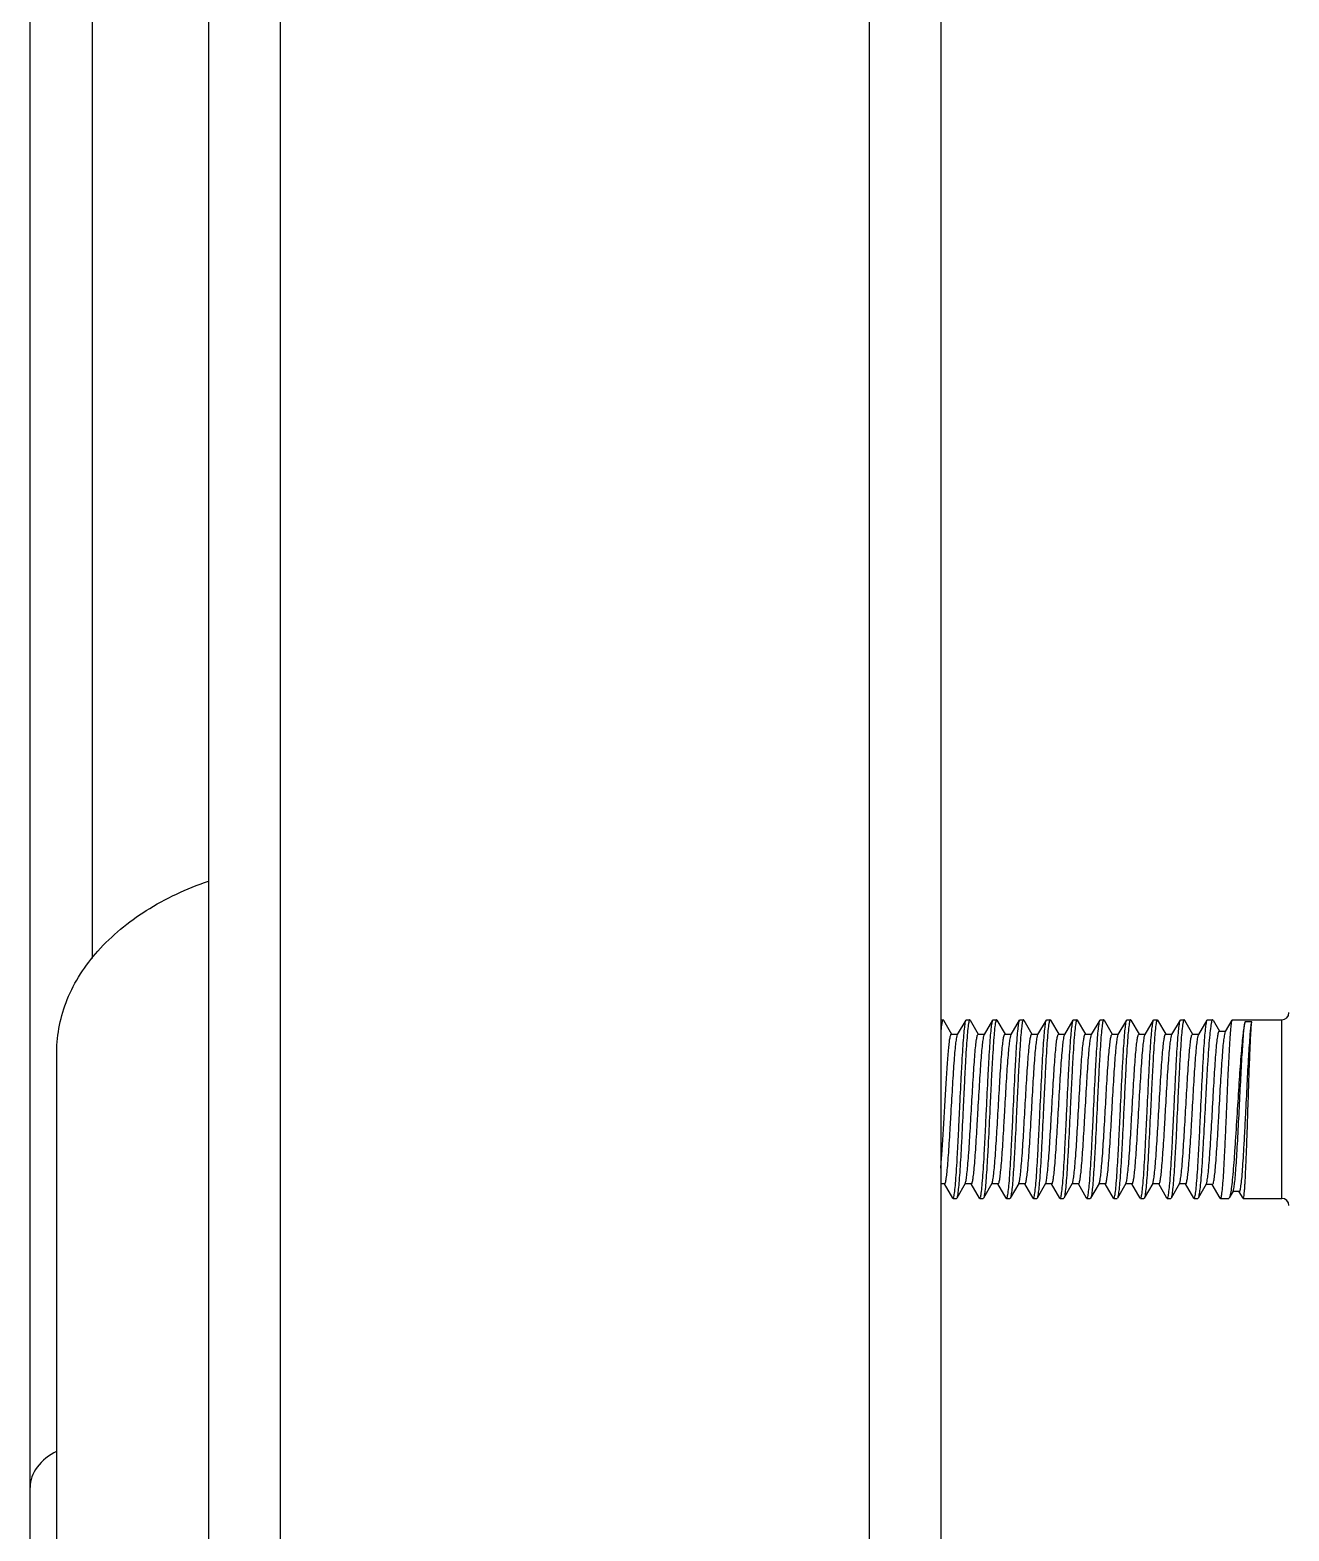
# Model space of a CAD drawing. Extents: x -409572 to -157272, y 600795 to 878326.
# Drawn here: x -400089.6 to -399729.3, y 805565 to 805994.5 of the extents above; entities that cross this region are included whole.
import ezdxf

# ---------------------------------------------------------------- set-up
doc = ezdxf.new("R2010")
doc.units = 0
doc.header["$LTSCALE"] = 1000
doc.header["$MEASUREMENT"] = 0
doc.layers.get('0').update_dxf_attribs({"linetype": 'CONTINUOUS'})

msp = doc.modelspace()

# ---------------------------------------------------------------- linework, layer by layer
for p, q in [((-400089.62, 805505.05), (-400089.62, 807218.85)), ((-400071.73, 805728.83), (-400071.73, 807143.29)), ((-400038.51, 807047.76), (-400038.51, 805350.94)), ((-400018.07, 807047.76), (-400018.07, 805350.94)), ((-399849.41, 807047.76), (-399849.41, 805350.94)), ((-399828.96, 807047.76), (-399828.96, 805350.94)), ((-399828.96, 805711.25), (-399828.32, 805711.25)), ((-399828.22, 805711.17), (-399828.32, 805711.25)), ((-399828.22, 805711.17), (-399825.87, 805707.11)), ((-399824.14, 805707.01), (-399821.72, 805711.17)), ((-399821.72, 805711.17), (-399821.62, 805711.25)), ((-399821.62, 805711.25), (-399820.66, 805711.25)), ((-399820.56, 805711.17), (-399820.66, 805711.25)), ((-399820.56, 805711.17), (-399818.21, 805707.11)), ((-399816.47, 805707.01), (-399814.05, 805711.17)), ((-399814.05, 805711.17), (-399813.95, 805711.25)), ((-399813.95, 805711.25), (-399812.99, 805711.25)), ((-399812.89, 805711.17), (-399812.99, 805711.25)), ((-399812.89, 805711.17), (-399810.54, 805707.11)), ((-399808.8, 805707.01), (-399806.38, 805711.17)), ((-399806.38, 805711.17), (-399806.28, 805711.25)), ((-399806.28, 805711.25), (-399805.32, 805711.25)), ((-399805.22, 805711.17), (-399805.32, 805711.25)), ((-399805.22, 805711.17), (-399802.87, 805707.11)), ((-399801.14, 805707.01), (-399798.72, 805711.17)), ((-399798.72, 805711.17), (-399798.62, 805711.25)), ((-399798.62, 805711.25), (-399797.66, 805711.25)), ((-399797.56, 805711.17), (-399797.66, 805711.25)), ((-399797.56, 805711.17), (-399795.21, 805707.11)), ((-399793.47, 805707.01), (-399791.05, 805711.17)), ((-399791.05, 805711.17), (-399790.95, 805711.25)), ((-399790.95, 805711.25), (-399789.99, 805711.25)), ((-399789.89, 805711.17), (-399787.54, 805707.11)), ((-399785.8, 805707.01), (-399783.38, 805711.17)), ((-399783.38, 805711.17), (-399783.28, 805711.25)), ((-399783.28, 805711.25), (-399782.32, 805711.25)), ((-399782.22, 805711.17), (-399782.32, 805711.25)), ((-399782.22, 805711.17), (-399779.87, 805707.11)), ((-399778.14, 805707.01), (-399775.72, 805711.17)), ((-399775.72, 805711.17), (-399775.62, 805711.25)), ((-399775.62, 805711.25), (-399774.66, 805711.25)), ((-399774.56, 805711.17), (-399774.66, 805711.25)), ((-399774.56, 805711.17), (-399772.21, 805707.11)), ((-399770.47, 805707.01), (-399768.05, 805711.17)), ((-399768.05, 805711.17), (-399767.95, 805711.25)), ((-399767.95, 805711.25), (-399766.99, 805711.25)), ((-399766.89, 805711.17), (-399766.99, 805711.25)), ((-399766.89, 805711.17), (-399764.54, 805707.11)), ((-399762.8, 805707.01), (-399760.39, 805711.17)), ((-399760.39, 805711.17), (-399760.28, 805711.25)), ((-399760.28, 805711.25), (-399759.32, 805711.25)), ((-399759.22, 805711.17), (-399756.87, 805707.11)), ((-399755.14, 805707.01), (-399752.72, 805711.17)), ((-399752.72, 805711.17), (-399752.62, 805711.25)), ((-399752.62, 805711.25), (-399751.17, 805711.25)), ((-399751.03, 805711.14), (-399751.17, 805711.25)), ((-399751.03, 805711.14), (-399749.19, 805707.97)), ((-399747.45, 805707.87), (-399745.52, 805711.19)), ((-399745.52, 805711.19), (-399745.45, 805711.25)), ((-399745.45, 805711.25), (-399731.34, 805711.25)), ((-399739.95, 805710.67), (-399741.86, 805710.67)), ((-399731.34, 805660.14), (-399731.34, 805711.25)), ((-399825.93, 805707.11), (-399824.08, 805707.11)), ((-399818.27, 805707.11), (-399816.41, 805707.11)), ((-399810.6, 805707.11), (-399808.74, 805707.11)), ((-399802.93, 805707.11), (-399801.08, 805707.11)), ((-399795.27, 805707.11), (-399793.41, 805707.11)), ((-399787.6, 805707.11), (-399785.74, 805707.11)), ((-399779.93, 805707.11), (-399778.08, 805707.11)), ((-399772.27, 805707.11), (-399770.41, 805707.11)), ((-399764.6, 805707.11), (-399762.74, 805707.11)), ((-399756.93, 805707.11), (-399755.08, 805707.11)), ((-399749.25, 805707.97), (-399747.39, 805707.97)), ((-400081.95, 805146.5), (-400081.95, 805702.07)), ((-399827.85, 805664.28), (-399828.96, 805664.28)), ((-399825.55, 805660.23), (-399827.91, 805664.28)), ((-399821.98, 805664.39), (-399824.39, 805660.23)), ((-399820.18, 805664.28), (-399822.04, 805664.28)), ((-399821.98, 805664.39), (-399821.92, 805664.52)), ((-399817.88, 805660.23), (-399820.24, 805664.28)), ((-399814.31, 805664.39), (-399816.72, 805660.23)), ((-399812.52, 805664.28), (-399814.37, 805664.28)), ((-399814.31, 805664.39), (-399814.25, 805664.52)), ((-399810.22, 805660.23), (-399812.58, 805664.28)), ((-399806.65, 805664.39), (-399809.06, 805660.23)), ((-399804.85, 805664.28), (-399806.71, 805664.28)), ((-399806.65, 805664.39), (-399806.59, 805664.51)), ((-399802.55, 805660.23), (-399804.91, 805664.28)), ((-399798.98, 805664.39), (-399801.39, 805660.23)), ((-399797.18, 805664.28), (-399799.04, 805664.28)), ((-399798.98, 805664.39), (-399798.92, 805664.51)), ((-399794.88, 805660.23), (-399797.24, 805664.28)), ((-399791.31, 805664.39), (-399793.72, 805660.23)), ((-399789.52, 805664.28), (-399791.37, 805664.28)), ((-399791.31, 805664.39), (-399791.26, 805664.5)), ((-399787.22, 805660.23), (-399789.58, 805664.28)), ((-399783.65, 805664.39), (-399786.06, 805660.23)), ((-399781.85, 805664.28), (-399783.71, 805664.28)), ((-399779.55, 805660.23), (-399781.91, 805664.28)), ((-399775.98, 805664.39), (-399778.39, 805660.23)), ((-399774.18, 805664.28), (-399776.04, 805664.28)), ((-399775.98, 805664.39), (-399775.93, 805664.49)), ((-399771.88, 805660.23), (-399774.24, 805664.28)), ((-399768.31, 805664.39), (-399770.72, 805660.23)), ((-399766.52, 805664.28), (-399768.37, 805664.28)), ((-399768.31, 805664.39), (-399768.27, 805664.49)), ((-399764.22, 805660.23), (-399766.58, 805664.28)), ((-399760.65, 805664.39), (-399763.06, 805660.23)), ((-399758.85, 805664.28), (-399760.71, 805664.28)), ((-399760.65, 805664.39), (-399760.6, 805664.48)), ((-399756.55, 805660.23), (-399758.91, 805664.28)), ((-399752.97, 805664.24), (-399755.29, 805660.24)), ((-399751.18, 805664.14), (-399753.03, 805664.14)), ((-399748.96, 805660.22), (-399751.24, 805664.14)), ((-399745.3, 805662.17), (-399746.39, 805660.28)), ((-399743.49, 805662.08), (-399745.35, 805662.08)), ((-399742.45, 805660.19), (-399743.53, 805662.05)), ((-399825.55, 805660.23), (-399825.45, 805660.14)), ((-399825.45, 805660.14), (-399824.49, 805660.14)), ((-399824.39, 805660.23), (-399824.49, 805660.14)), ((-399817.88, 805660.23), (-399817.78, 805660.14)), ((-399817.78, 805660.14), (-399816.82, 805660.14)), ((-399816.72, 805660.23), (-399816.82, 805660.14)), ((-399810.22, 805660.23), (-399810.12, 805660.14)), ((-399810.12, 805660.14), (-399809.16, 805660.14)), ((-399809.06, 805660.23), (-399809.16, 805660.14)), ((-399802.55, 805660.23), (-399802.45, 805660.14)), ((-399802.45, 805660.14), (-399801.49, 805660.14)), ((-399801.39, 805660.23), (-399801.49, 805660.14)), ((-399794.88, 805660.23), (-399794.78, 805660.14)), ((-399794.78, 805660.14), (-399793.82, 805660.14)), ((-399793.72, 805660.23), (-399793.82, 805660.14)), ((-399787.22, 805660.23), (-399787.12, 805660.14)), ((-399787.12, 805660.14), (-399786.16, 805660.14)), ((-399786.06, 805660.23), (-399786.16, 805660.14)), ((-399779.55, 805660.23), (-399779.45, 805660.14)), ((-399779.45, 805660.14), (-399778.49, 805660.14)), ((-399771.78, 805660.14), (-399770.82, 805660.14)), ((-399770.72, 805660.23), (-399770.82, 805660.14)), ((-399764.22, 805660.23), (-399764.12, 805660.14)), ((-399764.12, 805660.14), (-399763.16, 805660.14)), ((-399763.06, 805660.23), (-399763.16, 805660.14)), ((-399756.55, 805660.23), (-399756.45, 805660.14)), ((-399756.45, 805660.14), (-399755.41, 805660.14)), ((-399755.29, 805660.24), (-399755.41, 805660.14)), ((-399748.96, 805660.22), (-399748.87, 805660.14)), ((-399748.87, 805660.14), (-399746.55, 805660.14)), ((-399746.39, 805660.28), (-399746.55, 805660.14)), ((-399742.45, 805660.19), (-399742.39, 805660.14)), ((-399742.39, 805660.14), (-399731.34, 805660.14))]:
    msp.add_line(p, q)
for centre, start, end in [((-399731.34, 805713.3), 270, 0), ((-399731.34, 805658.1), 0, 90)]:
    msp.add_arc(centre, 2.04, start, end)
for points, knots in [([(-400081.95, 805702.07), (-400081.95, 805707.17), (-400079.75, 805717.82), (-400070.48, 805731.93), (-400056.32, 805743.47), (-400044.78, 805748.79), (-400038.56, 805750.91)], [0, 0, 0, 0, 0.220446, 0.45627, 0.716078, 1, 1, 1, 1]), ([(-399828.32, 805711.25), (-399828.41, 805711.25), (-399828.54, 805710.85), (-399828.67, 805710.28), (-399828.83, 805709.16), (-399828.91, 805708.32), (-399828.96, 805707.83)], [0, 0, 0, 0, 0.077049, 0.268055, 0.577055, 1, 1, 1, 1]), ([(-399823.53, 805685.7), (-399823.39, 805688.8), (-399823.17, 805693.31), (-399822.86, 805699.08), (-399822.65, 805702.81), (-399822.42, 805705.95), (-399822.22, 805708.41), (-399821.98, 805710.05), (-399821.86, 805710.92), (-399821.72, 805711.17)], [0, 0, 0, 0, 0.364023, 0.530311, 0.678342, 0.803036, 0.90014, 0.966414, 1, 1, 1, 1]), ([(-399820.66, 805711.25), (-399820.71, 805711.25), (-399820.83, 805711.05), (-399820.91, 805710.7), (-399821.04, 805710.07), (-399821.2, 805708.81), (-399821.41, 805706.67), (-399821.64, 805703.54), (-399821.87, 805699.72), (-399822.1, 805695.35), (-399822.34, 805690.62), (-399822.49, 805687.36), (-399822.57, 805685.7)], [0, 0, 0, 0, 0.006679, 0.021742, 0.04591, 0.079126, 0.171519, 0.295578, 0.446611, 0.618856, 0.8057, 1, 1, 1, 1]), ([(-399815.87, 805685.7), (-399815.72, 805688.8), (-399815.5, 805693.31), (-399815.2, 805699.08), (-399814.98, 805702.81), (-399814.75, 805705.95), (-399814.56, 805708.41), (-399814.32, 805710.05), (-399814.19, 805710.92), (-399814.05, 805711.17)], [0, 0, 0, 0, 0.364021, 0.530313, 0.678345, 0.803036, 0.900138, 0.966413, 1, 1, 1, 1]), ([(-399812.99, 805711.25), (-399813.05, 805711.25), (-399813.16, 805711.05), (-399813.25, 805710.7), (-399813.37, 805710.07), (-399813.54, 805708.81), (-399813.74, 805706.68), (-399813.97, 805703.54), (-399814.2, 805699.72), (-399814.44, 805695.35), (-399814.67, 805690.62), (-399814.83, 805687.36), (-399814.91, 805685.7)], [0, 0, 0, 0, 0.006669, 0.021718, 0.045876, 0.079084, 0.171468, 0.295521, 0.446556, 0.618814, 0.805682, 1, 1, 1, 1]), ([(-399808.2, 805685.7), (-399808.05, 805688.8), (-399807.84, 805693.31), (-399807.53, 805699.08), (-399807.31, 805702.81), (-399807.09, 805705.95), (-399806.89, 805708.41), (-399806.65, 805710.05), (-399806.53, 805710.92), (-399806.38, 805711.17)], [0, 0, 0, 0, 0.364026, 0.530319, 0.678348, 0.803035, 0.900137, 0.966414, 1, 1, 1, 1]), ([(-399805.32, 805711.25), (-399805.38, 805711.25), (-399805.49, 805711.05), (-399805.58, 805710.7), (-399805.7, 805710.07), (-399805.87, 805708.81), (-399806.08, 805706.67), (-399806.3, 805703.54), (-399806.54, 805699.71), (-399806.77, 805695.35), (-399807.01, 805690.62), (-399807.16, 805687.36), (-399807.24, 805685.7)], [0, 0, 0, 0, 0.00669, 0.021765, 0.045943, 0.079167, 0.171572, 0.295635, 0.446661, 0.618889, 0.805716, 1, 1, 1, 1]), ([(-399800.53, 805685.7), (-399800.39, 805688.8), (-399800.17, 805693.31), (-399799.86, 805699.08), (-399799.65, 805702.81), (-399799.42, 805705.95), (-399799.22, 805708.41), (-399798.99, 805710.05), (-399798.86, 805710.92), (-399798.72, 805711.17)], [0, 0, 0, 0, 0.364024, 0.530311, 0.678342, 0.803035, 0.900139, 0.966414, 1, 1, 1, 1]), ([(-399797.66, 805711.25), (-399797.71, 805711.25), (-399797.83, 805711.05), (-399797.92, 805710.7), (-399798.04, 805710.07), (-399798.21, 805708.81), (-399798.41, 805706.68), (-399798.64, 805703.54), (-399798.87, 805699.72), (-399799.1, 805695.35), (-399799.34, 805690.62), (-399799.49, 805687.36), (-399799.57, 805685.7)], [0, 0, 0, 0, 0.006677, 0.021735, 0.045901, 0.079116, 0.171512, 0.295573, 0.4466, 0.618843, 0.805694, 1, 1, 1, 1]), ([(-399792.87, 805685.7), (-399792.72, 805688.8), (-399792.51, 805693.31), (-399792.2, 805699.08), (-399791.98, 805702.81), (-399791.75, 805705.95), (-399791.56, 805708.41), (-399791.32, 805710.05), (-399791.19, 805710.92), (-399791.05, 805711.17)], [0, 0, 0, 0, 0.364026, 0.530313, 0.678337, 0.803029, 0.900137, 0.966414, 1, 1, 1, 1]), ([(-399789.99, 805711.25), (-399790.05, 805711.25), (-399790.16, 805711.05), (-399790.25, 805710.7), (-399790.37, 805710.07), (-399790.54, 805708.81), (-399790.74, 805706.67), (-399790.97, 805703.54), (-399791.2, 805699.71), (-399791.44, 805695.35), (-399791.67, 805690.62), (-399791.83, 805687.36), (-399791.91, 805685.7)], [0, 0, 0, 0, 0.006697, 0.021777, 0.045962, 0.079191, 0.171605, 0.29567, 0.44669, 0.618909, 0.805726, 1, 1, 1, 1]), ([(-399789.89, 805711.17), (-399789.9, 805711.19), (-399789.93, 805711.23), (-399789.97, 805711.25), (-399789.99, 805711.25)], [0, 0, 0, 0, 0.600612, 1, 1, 1, 1]), ([(-399785.2, 805685.7), (-399785.05, 805688.8), (-399784.84, 805693.31), (-399784.53, 805699.08), (-399784.31, 805702.81), (-399784.09, 805705.95), (-399783.89, 805708.41), (-399783.65, 805710.05), (-399783.53, 805710.92), (-399783.38, 805711.17)], [0, 0, 0, 0, 0.364026, 0.530312, 0.67834, 0.803034, 0.90014, 0.966415, 1, 1, 1, 1]), ([(-399782.32, 805711.25), (-399782.38, 805711.25), (-399782.49, 805711.05), (-399782.58, 805710.7), (-399782.7, 805710.07), (-399782.87, 805708.81), (-399783.08, 805706.67), (-399783.3, 805703.54), (-399783.54, 805699.71), (-399783.77, 805695.35), (-399784.01, 805690.62), (-399784.16, 805687.36), (-399784.24, 805685.7)], [0, 0, 0, 0, 0.006686, 0.021757, 0.045931, 0.079152, 0.171553, 0.295615, 0.446644, 0.618879, 0.805711, 1, 1, 1, 1]), ([(-399777.53, 805685.7), (-399777.39, 805688.8), (-399777.17, 805693.31), (-399776.87, 805699.08), (-399776.65, 805702.81), (-399776.42, 805705.95), (-399776.22, 805708.41), (-399775.99, 805710.05), (-399775.86, 805710.92), (-399775.72, 805711.17)], [0, 0, 0, 0, 0.364021, 0.530311, 0.678343, 0.803036, 0.90014, 0.966414, 1, 1, 1, 1]), ([(-399774.66, 805711.25), (-399774.71, 805711.25), (-399774.83, 805711.05), (-399774.92, 805710.7), (-399775.04, 805710.07), (-399775.21, 805708.81), (-399775.41, 805706.68), (-399775.64, 805703.54), (-399775.87, 805699.72), (-399776.1, 805695.35), (-399776.34, 805690.62), (-399776.49, 805687.36), (-399776.57, 805685.7)], [0, 0, 0, 0, 0.006676, 0.021736, 0.045901, 0.079115, 0.171505, 0.295563, 0.446596, 0.618846, 0.805696, 1, 1, 1, 1]), ([(-399769.87, 805685.7), (-399769.72, 805688.8), (-399769.51, 805693.31), (-399769.2, 805699.08), (-399768.98, 805702.81), (-399768.76, 805705.95), (-399768.56, 805708.41), (-399768.32, 805710.05), (-399768.2, 805710.92), (-399768.05, 805711.17)], [0, 0, 0, 0, 0.364021, 0.530314, 0.678346, 0.803036, 0.900137, 0.966413, 1, 1, 1, 1]), ([(-399766.99, 805711.25), (-399767.05, 805711.25), (-399767.16, 805711.05), (-399767.25, 805710.7), (-399767.37, 805710.07), (-399767.54, 805708.81), (-399767.74, 805706.68), (-399767.97, 805703.54), (-399768.2, 805699.72), (-399768.44, 805695.35), (-399768.67, 805690.62), (-399768.83, 805687.36), (-399768.91, 805685.7)], [0, 0, 0, 0, 0.006669, 0.021718, 0.045876, 0.079084, 0.171468, 0.295522, 0.446557, 0.618815, 0.805682, 1, 1, 1, 1]), ([(-399762.2, 805685.7), (-399762.05, 805688.8), (-399761.84, 805693.31), (-399761.53, 805699.08), (-399761.31, 805702.81), (-399761.09, 805705.95), (-399760.89, 805708.41), (-399760.65, 805710.05), (-399760.53, 805710.92), (-399760.39, 805711.17)], [0, 0, 0, 0, 0.364026, 0.530319, 0.678348, 0.803035, 0.900137, 0.966414, 1, 1, 1, 1]), ([(-399759.32, 805711.25), (-399759.38, 805711.25), (-399759.49, 805711.05), (-399759.58, 805710.7), (-399759.7, 805710.07), (-399759.87, 805708.81), (-399760.08, 805706.67), (-399760.31, 805703.54), (-399760.54, 805699.71), (-399760.77, 805695.35), (-399761.01, 805690.62), (-399761.16, 805687.36), (-399761.24, 805685.7)], [0, 0, 0, 0, 0.006688, 0.021753, 0.045929, 0.079148, 0.171548, 0.29561, 0.446639, 0.618873, 0.805706, 1, 1, 1, 1]), ([(-399759.22, 805711.17), (-399759.24, 805711.19), (-399759.26, 805711.23), (-399759.31, 805711.25), (-399759.32, 805711.25)], [0, 0, 0, 0, 0.600476, 1, 1, 1, 1]), ([(-399754.54, 805685.7), (-399754.39, 805688.8), (-399754.17, 805693.31), (-399753.87, 805699.08), (-399753.65, 805702.81), (-399753.42, 805705.95), (-399753.22, 805708.41), (-399752.99, 805710.05), (-399752.86, 805710.92), (-399752.72, 805711.17)], [0, 0, 0, 0, 0.364024, 0.530312, 0.678343, 0.803036, 0.90014, 0.966414, 1, 1, 1, 1]), ([(-399751.17, 805711.25), (-399751.23, 805711.25), (-399751.36, 805711.06), (-399751.46, 805710.7), (-399751.6, 805710.07), (-399751.79, 805708.81), (-399752.03, 805706.68), (-399752.29, 805703.54), (-399752.55, 805699.71), (-399752.81, 805695.35), (-399753.07, 805690.62), (-399753.24, 805687.36), (-399753.33, 805685.7)], [0, 0, 0, 0, 0.007187, 0.022465, 0.046744, 0.080015, 0.172417, 0.296393, 0.447275, 0.619318, 0.805937, 1, 1, 1, 1]), ([(-399747.11, 805685.7), (-399746.98, 805688.82), (-399746.79, 805693.37), (-399746.52, 805699.18), (-399746.32, 805702.93), (-399746.12, 805706.06), (-399745.96, 805708.51), (-399745.74, 805710.11), (-399745.65, 805710.96), (-399745.52, 805711.19)], [0, 0, 0, 0, 0.366748, 0.534004, 0.682559, 0.80722, 0.903651, 0.968552, 1, 1, 1, 1]), ([(-399745.3, 805662.17), (-399745.16, 805662.4), (-399745.03, 805663.19), (-399744.81, 805664.69), (-399744.61, 805666.9), (-399744.4, 805669.71), (-399744.18, 805673.06), (-399743.89, 805678.25), (-399743.54, 805685.15), (-399743.14, 805693.34), (-399742.75, 805700.72), (-399742.35, 805706.39), (-399742.09, 805709.52), (-399741.86, 805710.67)], [0, 0, 0, 0, 0.016498, 0.048153, 0.094091, 0.152829, 0.222461, 0.300749, 0.473185, 0.64885, 0.806645, 0.928205, 1, 1, 1, 1]), ([(-399741.86, 805710.67), (-399741.99, 805710.25), (-399742.2, 805709.17), (-399742.61, 805706.2), (-399743.06, 805701.13), (-399743.58, 805693.88), (-399743.91, 805688.53), (-399744.09, 805685.7)], [0, 0, 0, 0, 0.052104, 0.130854, 0.359409, 0.660459, 1, 1, 1, 1]), ([(-399743.49, 805662.08), (-399743.44, 805662.08), (-399743.33, 805662.24), (-399743.24, 805662.55), (-399743.13, 805663.08), (-399742.97, 805664.15), (-399742.77, 805665.96), (-399742.56, 805668.63), (-399742.34, 805671.9), (-399742.12, 805675.64), (-399741.9, 805679.75), (-399741.61, 805685.53), (-399741.26, 805692.6), (-399740.87, 805700.27), (-399740.45, 805706.2), (-399740.18, 805709.48), (-399739.95, 805710.67)], [0, 0, 0, 0, 0.003181, 0.009997, 0.020842, 0.035708, 0.077022, 0.132568, 0.200428, 0.278278, 0.363482, 0.453195, 0.634322, 0.798504, 0.925407, 1, 1, 1, 1]), ([(-399741.03, 805685.7), (-399740.93, 805688.53), (-399740.76, 805693.88), (-399740.51, 805701.12), (-399740.25, 805706.61), (-399740.1, 805709.6), (-399739.95, 805710.67)], [0, 0, 0, 0, 0.340216, 0.641739, 0.870295, 1, 1, 1, 1]), ([(-399828.96, 805668.77), (-399828.81, 805670.37), (-399828.55, 805673.96), (-399828.19, 805679.74), (-399827.83, 805686.09), (-399827.47, 805692.41), (-399827.15, 805697.37), (-399826.89, 805700.86), (-399826.71, 805702.99), (-399826.53, 805704.67), (-399826.35, 805705.97), (-399826.2, 805706.64), (-399826.04, 805707.11), (-399825.93, 805707.11)], [0, 0, 0, 0, 0.125273, 0.280526, 0.451, 0.620464, 0.772784, 0.837888, 0.893492, 0.938284, 0.971239, 0.991709, 1, 1, 1, 1]), ([(-399827.85, 805664.28), (-399827.8, 805664.28), (-399827.69, 805664.43), (-399827.54, 805664.93), (-399827.33, 805666.06), (-399827.12, 805667.89), (-399826.9, 805670.38), (-399826.67, 805673.41), (-399826.45, 805676.89), (-399826.22, 805680.68), (-399825.92, 805685.98), (-399825.62, 805691.23), (-399825.31, 805696.24), (-399825.08, 805699.52), (-399824.86, 805702.3), (-399824.65, 805704.49), (-399824.41, 805705.98), (-399824.27, 805706.78), (-399824.14, 805707.01)], [0, 0, 0, 0, 0.003516, 0.010771, 0.037949, 0.081609, 0.140308, 0.211978, 0.294061, 0.383613, 0.477416, 0.664254, 0.750571, 0.827952, 0.893624, 0.945254, 0.981055, 1, 1, 1, 1]), ([(-399821.92, 805664.52), (-399821.8, 805664.83), (-399821.64, 805665.72), (-399821.42, 805667.37), (-399821.21, 805669.66), (-399820.89, 805673.74), (-399820.52, 805679.68), (-399820.17, 805685.98), (-399819.87, 805691.18), (-399819.64, 805694.89), (-399819.42, 805698.27), (-399819.2, 805701.22), (-399818.98, 805703.63), (-399818.77, 805705.4), (-399818.57, 805706.49), (-399818.43, 805706.97), (-399818.32, 805707.11), (-399818.27, 805707.11)], [0, 0, 0, 0, 0.023139, 0.062463, 0.116774, 0.184236, 0.348936, 0.533941, 0.62611, 0.713772, 0.793885, 0.863675, 0.920735, 0.963127, 0.989505, 0.996557, 1, 1, 1, 1]), ([(-399820.18, 805664.28), (-399820.13, 805664.28), (-399820.02, 805664.43), (-399819.87, 805664.93), (-399819.67, 805666.06), (-399819.46, 805667.89), (-399819.23, 805670.38), (-399819.01, 805673.41), (-399818.78, 805676.89), (-399818.55, 805680.68), (-399818.25, 805685.98), (-399817.95, 805691.23), (-399817.64, 805696.24), (-399817.42, 805699.52), (-399817.19, 805702.3), (-399816.98, 805704.49), (-399816.75, 805705.98), (-399816.61, 805706.78), (-399816.47, 805707.01)], [0, 0, 0, 0, 0.003516, 0.010771, 0.037949, 0.081609, 0.140308, 0.211978, 0.294061, 0.383613, 0.477416, 0.664254, 0.750571, 0.827952, 0.893624, 0.945254, 0.981055, 1, 1, 1, 1]), ([(-399814.25, 805664.52), (-399814.13, 805664.83), (-399813.98, 805665.71), (-399813.76, 805667.35), (-399813.54, 805669.64), (-399813.23, 805673.72), (-399812.86, 805679.66), (-399812.5, 805685.96), (-399812.2, 805691.17), (-399811.98, 805694.87), (-399811.76, 805698.26), (-399811.54, 805701.21), (-399811.31, 805703.63), (-399811.11, 805705.4), (-399810.91, 805706.49), (-399810.76, 805706.97), (-399810.65, 805707.11), (-399810.6, 805707.11)], [0, 0, 0, 0, 0.023, 0.06221, 0.116433, 0.183837, 0.348506, 0.533571, 0.625793, 0.713517, 0.793694, 0.863545, 0.920659, 0.963092, 0.989496, 0.996554, 1, 1, 1, 1]), ([(-399812.52, 805664.28), (-399812.47, 805664.28), (-399812.35, 805664.43), (-399812.2, 805664.93), (-399812, 805666.06), (-399811.79, 805667.89), (-399811.56, 805670.38), (-399811.34, 805673.41), (-399811.11, 805676.89), (-399810.89, 805680.68), (-399810.58, 805685.98), (-399810.29, 805691.23), (-399809.98, 805696.24), (-399809.75, 805699.52), (-399809.52, 805702.3), (-399809.31, 805704.49), (-399809.08, 805705.98), (-399808.94, 805706.78), (-399808.8, 805707.01)], [0, 0, 0, 0, 0.003516, 0.010771, 0.037949, 0.081609, 0.140308, 0.211978, 0.294061, 0.383613, 0.477416, 0.664254, 0.750571, 0.827952, 0.893624, 0.945254, 0.981055, 1, 1, 1, 1]), ([(-399806.59, 805664.51), (-399806.47, 805664.82), (-399806.31, 805665.7), (-399806.09, 805667.34), (-399805.88, 805669.62), (-399805.56, 805673.69), (-399805.19, 805679.64), (-399804.84, 805685.94), (-399804.54, 805691.15), (-399804.31, 805694.86), (-399804.09, 805698.25), (-399803.87, 805701.2), (-399803.65, 805703.62), (-399803.44, 805705.4), (-399803.24, 805706.49), (-399803.09, 805706.97), (-399802.98, 805707.11), (-399802.93, 805707.11)], [0, 0, 0, 0, 0.022862, 0.061956, 0.116091, 0.183437, 0.348074, 0.5332, 0.625476, 0.713261, 0.793503, 0.863416, 0.920583, 0.963057, 0.989487, 0.996552, 1, 1, 1, 1]), ([(-399804.85, 805664.28), (-399804.8, 805664.28), (-399804.69, 805664.43), (-399804.54, 805664.93), (-399804.33, 805666.06), (-399804.12, 805667.89), (-399803.9, 805670.38), (-399803.67, 805673.41), (-399803.45, 805676.89), (-399803.22, 805680.68), (-399802.92, 805685.98), (-399802.62, 805691.23), (-399802.31, 805696.24), (-399802.08, 805699.52), (-399801.86, 805702.3), (-399801.65, 805704.49), (-399801.41, 805705.98), (-399801.27, 805706.78), (-399801.14, 805707.01)], [0, 0, 0, 0, 0.003516, 0.010771, 0.037949, 0.081609, 0.140308, 0.211978, 0.294061, 0.383613, 0.477416, 0.664254, 0.750571, 0.827952, 0.893624, 0.945254, 0.981055, 1, 1, 1, 1]), ([(-399798.92, 805664.51), (-399798.8, 805664.81), (-399798.65, 805665.69), (-399798.43, 805667.32), (-399798.21, 805669.6), (-399797.9, 805673.67), (-399797.53, 805679.62), (-399797.17, 805685.92), (-399796.87, 805691.14), (-399796.65, 805694.85), (-399796.42, 805698.24), (-399796.2, 805701.2), (-399795.98, 805703.62), (-399795.78, 805705.39), (-399795.58, 805706.49), (-399795.43, 805706.97), (-399795.32, 805707.11), (-399795.27, 805707.11)], [0, 0, 0, 0, 0.022723, 0.061701, 0.115749, 0.183037, 0.347642, 0.532829, 0.625158, 0.713005, 0.793312, 0.863286, 0.920506, 0.963022, 0.989478, 0.99655, 1, 1, 1, 1]), ([(-399797.18, 805664.28), (-399797.13, 805664.28), (-399797.02, 805664.43), (-399796.87, 805664.93), (-399796.67, 805666.06), (-399796.46, 805667.89), (-399796.23, 805670.38), (-399796.01, 805673.41), (-399795.78, 805676.89), (-399795.55, 805680.68), (-399795.25, 805685.98), (-399794.95, 805691.23), (-399794.64, 805696.24), (-399794.42, 805699.52), (-399794.19, 805702.3), (-399793.98, 805704.49), (-399793.75, 805705.98), (-399793.61, 805706.78), (-399793.47, 805707.01)], [0, 0, 0, 0, 0.003516, 0.010771, 0.037949, 0.081609, 0.140308, 0.211978, 0.294061, 0.383613, 0.477416, 0.664254, 0.750571, 0.827952, 0.893624, 0.945254, 0.981055, 1, 1, 1, 1]), ([(-399791.26, 805664.5), (-399791.14, 805664.8), (-399790.98, 805665.68), (-399790.76, 805667.3), (-399790.55, 805669.58), (-399790.23, 805673.65), (-399789.86, 805679.6), (-399789.51, 805685.91), (-399789.21, 805691.12), (-399788.98, 805694.84), (-399788.76, 805698.23), (-399788.54, 805701.19), (-399788.32, 805703.61), (-399788.11, 805705.39), (-399787.91, 805706.49), (-399787.76, 805706.97), (-399787.65, 805707.11), (-399787.6, 805707.11)], [0, 0, 0, 0, 0.022584, 0.061447, 0.115407, 0.182636, 0.34721, 0.532457, 0.62484, 0.712749, 0.79312, 0.863155, 0.920429, 0.962986, 0.989469, 0.996548, 1, 1, 1, 1]), ([(-399789.52, 805664.28), (-399789.47, 805664.28), (-399789.35, 805664.43), (-399789.2, 805664.93), (-399789, 805666.06), (-399788.79, 805667.89), (-399788.57, 805670.38), (-399788.34, 805673.41), (-399788.11, 805676.89), (-399787.89, 805680.68), (-399787.58, 805685.98), (-399787.29, 805691.23), (-399786.98, 805696.24), (-399786.75, 805699.52), (-399786.52, 805702.3), (-399786.31, 805704.49), (-399786.08, 805705.98), (-399785.94, 805706.78), (-399785.8, 805707.01)], [0, 0, 0, 0, 0.003516, 0.010772, 0.037949, 0.081609, 0.140308, 0.211978, 0.294061, 0.383612, 0.477416, 0.664254, 0.750571, 0.827952, 0.893624, 0.945254, 0.981055, 1, 1, 1, 1]), ([(-399783.59, 805664.5), (-399783.47, 805664.79), (-399783.32, 805665.66), (-399783.1, 805667.29), (-399782.89, 805669.56), (-399782.57, 805673.63), (-399782.2, 805679.58), (-399781.84, 805685.89), (-399781.54, 805691.1), (-399781.32, 805694.82), (-399781.09, 805698.22), (-399780.87, 805701.18), (-399780.65, 805703.61), (-399780.44, 805705.39), (-399780.24, 805706.49), (-399780.09, 805706.97), (-399779.98, 805707.11), (-399779.93, 805707.11)], [0, 0, 0, 0, 0.022445, 0.061192, 0.115065, 0.182235, 0.346776, 0.532084, 0.624521, 0.712492, 0.792928, 0.863025, 0.920353, 0.962951, 0.98946, 0.996545, 1, 1, 1, 1]), ([(-399781.85, 805664.28), (-399781.8, 805664.28), (-399781.69, 805664.43), (-399781.54, 805664.93), (-399781.33, 805666.06), (-399781.12, 805667.89), (-399780.9, 805670.38), (-399780.67, 805673.41), (-399780.45, 805676.89), (-399780.22, 805680.68), (-399779.92, 805685.98), (-399779.62, 805691.23), (-399779.31, 805696.24), (-399779.08, 805699.52), (-399778.86, 805702.3), (-399778.65, 805704.49), (-399778.42, 805705.98), (-399778.27, 805706.78), (-399778.14, 805707.01)], [0, 0, 0, 0, 0.003516, 0.010772, 0.037949, 0.081609, 0.140308, 0.211978, 0.294061, 0.383612, 0.477416, 0.664253, 0.750571, 0.827952, 0.893624, 0.945254, 0.981055, 1, 1, 1, 1]), ([(-399775.93, 805664.49), (-399775.81, 805664.79), (-399775.65, 805665.65), (-399775.43, 805667.27), (-399775.22, 805669.54), (-399774.9, 805673.61), (-399774.53, 805679.56), (-399774.18, 805685.87), (-399773.88, 805691.09), (-399773.65, 805694.81), (-399773.43, 805698.22), (-399773.21, 805701.18), (-399772.98, 805703.61), (-399772.78, 805705.39), (-399772.58, 805706.49), (-399772.43, 805706.97), (-399772.32, 805707.11), (-399772.27, 805707.11)], [0, 0, 0, 0, 0.022306, 0.060937, 0.114721, 0.181834, 0.346342, 0.531711, 0.624202, 0.712235, 0.792736, 0.862894, 0.920276, 0.962916, 0.98945, 0.996543, 1, 1, 1, 1]), ([(-399774.18, 805664.28), (-399774.13, 805664.28), (-399774.02, 805664.43), (-399773.87, 805664.93), (-399773.67, 805666.06), (-399773.46, 805667.89), (-399773.23, 805670.38), (-399773.01, 805673.41), (-399772.78, 805676.89), (-399772.55, 805680.68), (-399772.25, 805685.98), (-399771.95, 805691.23), (-399771.64, 805696.24), (-399771.42, 805699.52), (-399771.19, 805702.3), (-399770.98, 805704.49), (-399770.75, 805705.98), (-399770.61, 805706.78), (-399770.47, 805707.01)], [0, 0, 0, 0, 0.003515, 0.010772, 0.037949, 0.081609, 0.140308, 0.211978, 0.294061, 0.383612, 0.477415, 0.664253, 0.750571, 0.827952, 0.893624, 0.945254, 0.981055, 1, 1, 1, 1]), ([(-399768.27, 805664.49), (-399768.14, 805664.78), (-399767.99, 805665.64), (-399767.77, 805667.26), (-399767.56, 805669.53), (-399767.24, 805673.59), (-399766.87, 805679.54), (-399766.51, 805685.85), (-399766.21, 805691.07), (-399765.99, 805694.8), (-399765.76, 805698.21), (-399765.54, 805701.17), (-399765.32, 805703.6), (-399765.11, 805705.39), (-399764.91, 805706.49), (-399764.76, 805706.97), (-399764.65, 805707.11), (-399764.6, 805707.11)], [0, 0, 0, 0, 0.022167, 0.060682, 0.114378, 0.181432, 0.345908, 0.531337, 0.623882, 0.711978, 0.792543, 0.862763, 0.920199, 0.962881, 0.989441, 0.996541, 1, 1, 1, 1]), ([(-399766.52, 805664.28), (-399766.47, 805664.28), (-399766.36, 805664.43), (-399766.2, 805664.93), (-399766, 805666.06), (-399765.79, 805667.89), (-399765.57, 805670.38), (-399765.34, 805673.41), (-399765.12, 805676.89), (-399764.89, 805680.68), (-399764.58, 805685.98), (-399764.29, 805691.23), (-399763.98, 805696.24), (-399763.75, 805699.52), (-399763.52, 805702.3), (-399763.31, 805704.49), (-399763.08, 805705.98), (-399762.94, 805706.78), (-399762.8, 805707.01)], [0, 0, 0, 0, 0.003515, 0.010772, 0.037949, 0.081609, 0.140308, 0.211978, 0.294061, 0.383612, 0.477415, 0.664253, 0.750571, 0.827952, 0.893624, 0.945254, 0.981055, 1, 1, 1, 1]), ([(-399760.6, 805664.48), (-399760.48, 805664.77), (-399760.33, 805665.63), (-399760.1, 805667.24), (-399759.89, 805669.51), (-399759.57, 805673.57), (-399759.2, 805679.52), (-399758.84, 805685.83), (-399758.54, 805691.06), (-399758.32, 805694.79), (-399758.1, 805698.2), (-399757.87, 805701.16), (-399757.65, 805703.6), (-399757.45, 805705.38), (-399757.24, 805706.49), (-399757.09, 805706.97), (-399756.98, 805707.11), (-399756.93, 805707.11)], [0, 0, 0, 0, 0.022028, 0.060426, 0.114034, 0.181029, 0.345472, 0.530963, 0.623561, 0.71172, 0.79235, 0.862632, 0.920122, 0.962845, 0.989432, 0.996538, 1, 1, 1, 1]), ([(-399758.85, 805664.28), (-399758.8, 805664.28), (-399758.69, 805664.43), (-399758.54, 805664.93), (-399758.33, 805666.06), (-399758.12, 805667.89), (-399757.9, 805670.38), (-399757.68, 805673.41), (-399757.45, 805676.89), (-399757.22, 805680.68), (-399756.92, 805685.98), (-399756.62, 805691.23), (-399756.31, 805696.24), (-399756.09, 805699.52), (-399755.86, 805702.3), (-399755.65, 805704.49), (-399755.42, 805705.98), (-399755.27, 805706.78), (-399755.14, 805707.01)], [0, 0, 0, 0, 0.003515, 0.010772, 0.037949, 0.081609, 0.140308, 0.211978, 0.294061, 0.383612, 0.477415, 0.664253, 0.750571, 0.827952, 0.893624, 0.945254, 0.981055, 1, 1, 1, 1]), ([(-399752.97, 805664.24), (-399752.83, 805664.48), (-399752.69, 805665.3), (-399752.46, 805666.84), (-399752.24, 805669.11), (-399752.01, 805671.97), (-399751.79, 805675.35), (-399751.47, 805680.5), (-399751.18, 805685.89), (-399750.87, 805691.31), (-399750.64, 805695.18), (-399750.42, 805698.72), (-399750.19, 805701.8), (-399749.97, 805704.33), (-399749.76, 805706.18), (-399749.56, 805707.32), (-399749.41, 805707.82), (-399749.3, 805707.97), (-399749.25, 805707.97)], [0, 0, 0, 0, 0.019036, 0.055162, 0.107284, 0.173532, 0.25149, 0.338305, 0.525651, 0.619397, 0.708683, 0.790327, 0.861445, 0.919555, 0.962678, 0.989457, 0.996584, 1, 1, 1, 1]), ([(-399751.18, 805664.14), (-399751.13, 805664.14), (-399751.01, 805664.3), (-399750.86, 805664.81), (-399750.65, 805665.98), (-399750.44, 805667.87), (-399750.21, 805670.45), (-399749.99, 805673.59), (-399749.76, 805677.17), (-399749.53, 805681.08), (-399749.22, 805686.5), (-399748.93, 805691.87), (-399748.61, 805696.98), (-399748.39, 805700.31), (-399748.16, 805703.13), (-399747.96, 805705.34), (-399747.72, 805706.84), (-399747.59, 805707.63), (-399747.45, 805707.87)], [0, 0, 0, 0, 0.003526, 0.010871, 0.03842, 0.082642, 0.142013, 0.214376, 0.297085, 0.387117, 0.481196, 0.667858, 0.753739, 0.830507, 0.895467, 0.946372, 0.98153, 1, 1, 1, 1]), ([(-399825.45, 805660.14), (-399825.39, 805660.14), (-399825.28, 805660.35), (-399825.19, 805660.7), (-399825.07, 805661.33), (-399824.9, 805662.59), (-399824.7, 805664.72), (-399824.47, 805667.86), (-399824.24, 805671.68), (-399824, 805676.04), (-399823.77, 805680.78), (-399823.61, 805684.04), (-399823.53, 805685.7)], [0, 0, 0, 0, 0.006696, 0.021778, 0.045962, 0.079192, 0.171607, 0.295672, 0.44669, 0.618908, 0.805728, 1, 1, 1, 1]), ([(-399822.57, 805685.7), (-399822.72, 805682.6), (-399822.94, 805678.09), (-399823.24, 805672.32), (-399823.46, 805668.59), (-399823.69, 805665.45), (-399823.88, 805662.99), (-399824.12, 805661.35), (-399824.25, 805660.48), (-399824.39, 805660.23)], [0, 0, 0, 0, 0.36397, 0.530239, 0.678254, 0.802945, 0.900063, 0.966368, 1, 1, 1, 1]), ([(-399817.78, 805660.14), (-399817.73, 805660.14), (-399817.61, 805660.35), (-399817.52, 805660.7), (-399817.4, 805661.32), (-399817.24, 805662.59), (-399817.03, 805664.72), (-399816.8, 805667.86), (-399816.57, 805671.68), (-399816.34, 805676.04), (-399816.1, 805680.78), (-399815.95, 805684.04), (-399815.87, 805685.7)], [0, 0, 0, 0, 0.006683, 0.02175, 0.045921, 0.079139, 0.171534, 0.295592, 0.446617, 0.618856, 0.805703, 1, 1, 1, 1]), ([(-399814.91, 805685.7), (-399815.05, 805682.6), (-399815.27, 805678.09), (-399815.57, 805672.32), (-399815.79, 805668.59), (-399816.02, 805665.45), (-399816.22, 805662.99), (-399816.45, 805661.35), (-399816.58, 805660.48), (-399816.72, 805660.23)], [0, 0, 0, 0, 0.363954, 0.530216, 0.678234, 0.802928, 0.900053, 0.966366, 1, 1, 1, 1]), ([(-399810.12, 805660.14), (-399810.06, 805660.14), (-399809.95, 805660.35), (-399809.86, 805660.7), (-399809.74, 805661.32), (-399809.57, 805662.58), (-399809.36, 805664.72), (-399809.14, 805667.86), (-399808.9, 805671.68), (-399808.67, 805676.04), (-399808.44, 805680.78), (-399808.28, 805684.04), (-399808.2, 805685.7)], [0, 0, 0, 0, 0.006669, 0.021719, 0.045878, 0.079087, 0.171477, 0.295536, 0.446573, 0.618824, 0.805681, 1, 1, 1, 1]), ([(-399807.24, 805685.7), (-399807.39, 805682.6), (-399807.6, 805678.09), (-399807.91, 805672.32), (-399808.13, 805668.59), (-399808.35, 805665.45), (-399808.55, 805662.99), (-399808.79, 805661.35), (-399808.91, 805660.48), (-399809.06, 805660.23)], [0, 0, 0, 0, 0.363958, 0.530229, 0.678249, 0.80294, 0.900058, 0.966367, 1, 1, 1, 1]), ([(-399802.45, 805660.14), (-399802.39, 805660.14), (-399802.28, 805660.35), (-399802.19, 805660.7), (-399802.07, 805661.32), (-399801.9, 805662.58), (-399801.7, 805664.72), (-399801.47, 805667.86), (-399801.24, 805671.68), (-399801, 805676.04), (-399800.77, 805680.78), (-399800.61, 805684.04), (-399800.53, 805685.7)], [0, 0, 0, 0, 0.006673, 0.021729, 0.045891, 0.079103, 0.17149, 0.295546, 0.446581, 0.618835, 0.805691, 1, 1, 1, 1]), ([(-399799.57, 805685.7), (-399799.72, 805682.6), (-399799.94, 805678.09), (-399800.24, 805672.32), (-399800.46, 805668.59), (-399800.69, 805665.45), (-399800.88, 805662.99), (-399801.12, 805661.35), (-399801.25, 805660.48), (-399801.39, 805660.23)], [0, 0, 0, 0, 0.363957, 0.530226, 0.678246, 0.80294, 0.90006, 0.966367, 1, 1, 1, 1]), ([(-399794.78, 805660.14), (-399794.73, 805660.14), (-399794.61, 805660.35), (-399794.53, 805660.7), (-399794.4, 805661.32), (-399794.24, 805662.59), (-399794.03, 805664.72), (-399793.8, 805667.86), (-399793.57, 805671.68), (-399793.34, 805676.04), (-399793.1, 805680.78), (-399792.95, 805684.04), (-399792.87, 805685.7)], [0, 0, 0, 0, 0.006683, 0.02175, 0.045922, 0.079141, 0.171538, 0.295599, 0.446629, 0.61887, 0.805706, 1, 1, 1, 1]), ([(-399791.91, 805685.7), (-399792.05, 805682.6), (-399792.27, 805678.09), (-399792.58, 805672.32), (-399792.79, 805668.59), (-399793.02, 805665.45), (-399793.22, 805662.99), (-399793.45, 805661.35), (-399793.58, 805660.48), (-399793.72, 805660.23)], [0, 0, 0, 0, 0.363961, 0.530224, 0.678244, 0.802939, 0.900061, 0.966368, 1, 1, 1, 1]), ([(-399787.12, 805660.14), (-399787.06, 805660.14), (-399786.95, 805660.35), (-399786.86, 805660.7), (-399786.74, 805661.33), (-399786.57, 805662.59), (-399786.36, 805664.72), (-399786.14, 805667.86), (-399785.9, 805671.68), (-399785.67, 805676.04), (-399785.44, 805680.78), (-399785.28, 805684.04), (-399785.2, 805685.7)], [0, 0, 0, 0, 0.006693, 0.021771, 0.045952, 0.079178, 0.171587, 0.295651, 0.446675, 0.618899, 0.805721, 1, 1, 1, 1]), ([(-399784.24, 805685.7), (-399784.39, 805682.6), (-399784.6, 805678.09), (-399784.91, 805672.32), (-399785.13, 805668.59), (-399785.35, 805665.45), (-399785.55, 805662.99), (-399785.79, 805661.35), (-399785.91, 805660.48), (-399786.06, 805660.23)], [0, 0, 0, 0, 0.363963, 0.530226, 0.67824, 0.802935, 0.900059, 0.966368, 1, 1, 1, 1]), ([(-399779.45, 805660.14), (-399779.39, 805660.14), (-399779.28, 805660.35), (-399779.19, 805660.7), (-399779.07, 805661.33), (-399778.9, 805662.59), (-399778.7, 805664.72), (-399778.47, 805667.86), (-399778.24, 805671.68), (-399778, 805676.04), (-399777.77, 805680.78), (-399777.61, 805684.04), (-399777.53, 805685.7)], [0, 0, 0, 0, 0.006694, 0.021774, 0.045957, 0.079186, 0.171599, 0.295663, 0.446681, 0.618902, 0.805725, 1, 1, 1, 1]), ([(-399776.57, 805685.7), (-399776.72, 805682.6), (-399776.94, 805678.09), (-399777.24, 805672.32), (-399777.46, 805668.59), (-399777.69, 805665.45), (-399777.89, 805662.99), (-399778.12, 805661.35), (-399778.25, 805660.48), (-399778.39, 805660.23)], [0, 0, 0, 0, 0.363971, 0.530241, 0.678257, 0.802947, 0.900064, 0.966368, 1, 1, 1, 1]), ([(-399771.78, 805660.14), (-399771.73, 805660.14), (-399771.61, 805660.35), (-399771.53, 805660.7), (-399771.4, 805661.32), (-399771.24, 805662.59), (-399771.03, 805664.72), (-399770.8, 805667.86), (-399770.57, 805671.68), (-399770.34, 805676.04), (-399770.1, 805680.78), (-399769.95, 805684.04), (-399769.87, 805685.7)], [0, 0, 0, 0, 0.006682, 0.021747, 0.045917, 0.079134, 0.171527, 0.295584, 0.44661, 0.618852, 0.805701, 1, 1, 1, 1]), ([(-399768.91, 805685.7), (-399769.06, 805682.6), (-399769.27, 805678.09), (-399769.58, 805672.32), (-399769.8, 805668.59), (-399770.02, 805665.45), (-399770.22, 805662.99), (-399770.46, 805661.35), (-399770.58, 805660.48), (-399770.72, 805660.23)], [0, 0, 0, 0, 0.363954, 0.530216, 0.678234, 0.802928, 0.900053, 0.966366, 1, 1, 1, 1]), ([(-399764.12, 805660.14), (-399764.06, 805660.14), (-399763.95, 805660.35), (-399763.86, 805660.7), (-399763.74, 805661.32), (-399763.57, 805662.58), (-399763.37, 805664.72), (-399763.14, 805667.86), (-399762.9, 805671.68), (-399762.67, 805676.04), (-399762.44, 805680.78), (-399762.28, 805684.04), (-399762.2, 805685.7)], [0, 0, 0, 0, 0.006669, 0.02172, 0.045879, 0.079089, 0.171479, 0.295539, 0.446576, 0.618826, 0.805682, 1, 1, 1, 1]), ([(-399761.24, 805685.7), (-399761.39, 805682.6), (-399761.6, 805678.09), (-399761.91, 805672.32), (-399762.13, 805668.59), (-399762.35, 805665.45), (-399762.55, 805662.99), (-399762.79, 805661.35), (-399762.91, 805660.48), (-399763.06, 805660.23)], [0, 0, 0, 0, 0.363959, 0.530229, 0.678249, 0.80294, 0.900058, 0.966367, 1, 1, 1, 1]), ([(-399756.45, 805660.14), (-399756.39, 805660.14), (-399756.28, 805660.35), (-399756.19, 805660.7), (-399756.07, 805661.32), (-399755.9, 805662.58), (-399755.7, 805664.72), (-399755.47, 805667.86), (-399755.24, 805671.68), (-399755, 805676.04), (-399754.77, 805680.78), (-399754.61, 805684.04), (-399754.54, 805685.7)], [0, 0, 0, 0, 0.006673, 0.021727, 0.045889, 0.079101, 0.171487, 0.295543, 0.446578, 0.618832, 0.80569, 1, 1, 1, 1]), ([(-399753.33, 805685.7), (-399753.49, 805682.61), (-399753.73, 805678.11), (-399754.06, 805672.36), (-399754.3, 805668.63), (-399754.54, 805665.5), (-399754.76, 805663.03), (-399755.01, 805661.38), (-399755.15, 805660.5), (-399755.29, 805660.24)], [0, 0, 0, 0, 0.362797, 0.528646, 0.676443, 0.801155, 0.898568, 0.965462, 1, 1, 1, 1]), ([(-399748.87, 805660.14), (-399748.81, 805660.14), (-399748.71, 805660.36), (-399748.63, 805660.7), (-399748.51, 805661.33), (-399748.36, 805662.59), (-399748.17, 805664.72), (-399747.96, 805667.86), (-399747.75, 805671.68), (-399747.54, 805676.04), (-399747.32, 805680.78), (-399747.18, 805684.04), (-399747.11, 805685.7)], [0, 0, 0, 0, 0.006494, 0.021489, 0.045625, 0.078827, 0.171228, 0.295321, 0.446402, 0.618703, 0.80562, 1, 1, 1, 1]), ([(-399744.09, 805685.7), (-399744.28, 805682.64), (-399744.56, 805678.19), (-399744.95, 805672.49), (-399745.23, 805668.78), (-399745.51, 805665.64), (-399745.77, 805663.16), (-399746.05, 805661.46), (-399746.24, 805660.56), (-399746.39, 805660.28)], [0, 0, 0, 0, 0.359329, 0.52395, 0.67108, 0.795828, 0.894098, 0.962746, 1, 1, 1, 1]), ([(-399742.39, 805660.14), (-399742.34, 805660.14), (-399742.27, 805660.37), (-399742.2, 805660.69), (-399742.12, 805661.33), (-399742.03, 805662.16), (-399741.95, 805663.23), (-399741.83, 805665.08), (-399741.68, 805667.86), (-399741.52, 805671.68), (-399741.35, 805676.04), (-399741.19, 805680.78), (-399741.08, 805684.04), (-399741.03, 805685.7)], [0, 0, 0, 0, 0.005906, 0.02066, 0.044668, 0.077802, 0.119769, 0.170184, 0.29436, 0.445608, 0.618145, 0.805336, 1, 1, 1, 1]), ([(-400082.01, 805587.74), (-400084.15, 805586.68), (-400087.91, 805583.94), (-400089.62, 805579.45), (-400089.62, 805577.39)], [0, 0, 0, 0, 0.538137, 1, 1, 1, 1])]:
    msp.add_open_spline(points, degree=3, knots=knots)

doc.saveas('drawing.dxf')
